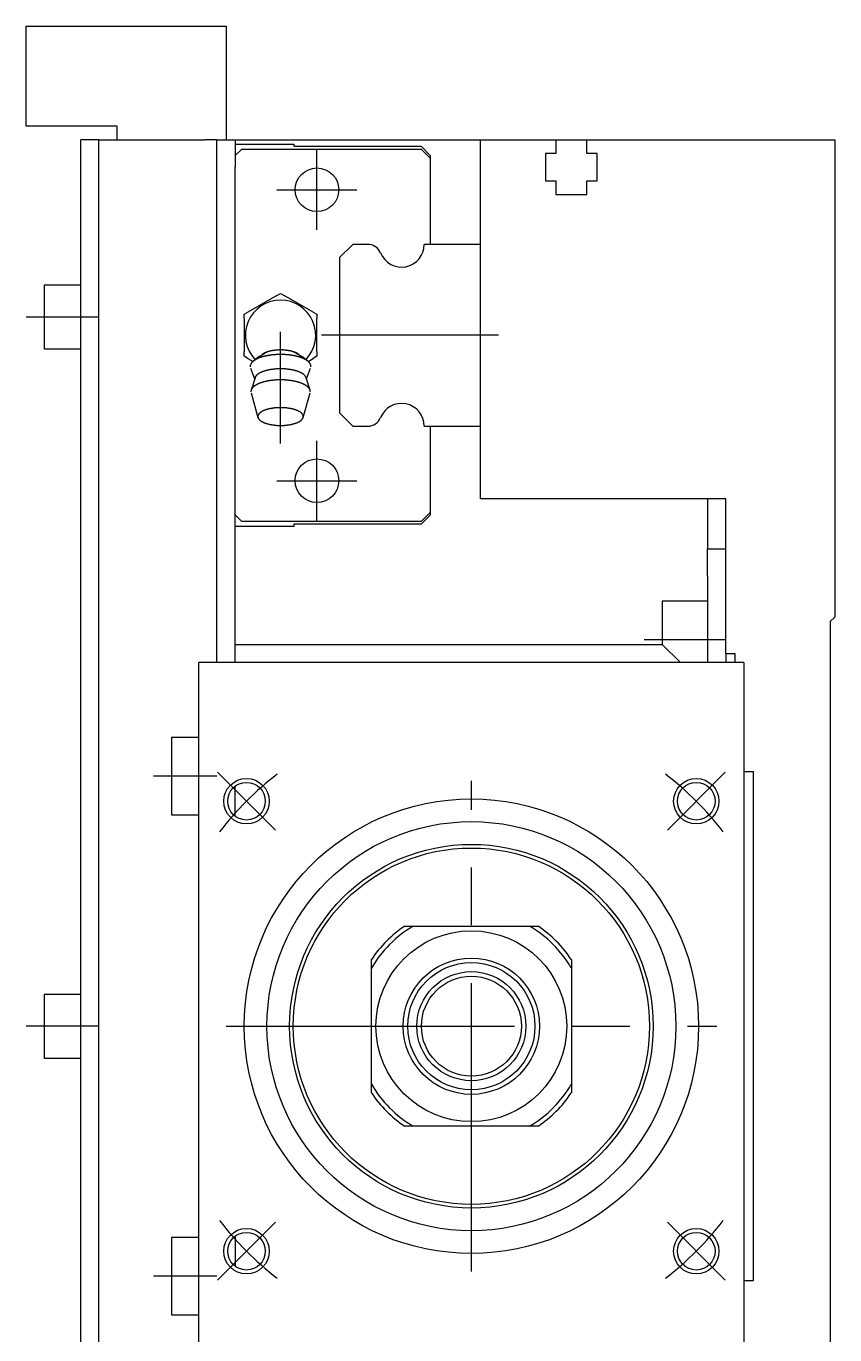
# Model space of a CAD drawing. Extents: x -94 to 687, y -24 to 362.
# Drawn here: x 597.7 to 686.7, y 215.9 to 359.9 of the extents above; entities that cross this region are included whole.
import ezdxf

# ---------------------------------------------------------------- set-up
doc = ezdxf.new("R2010")
doc.units = 0
doc.linetypes.add('CENTER', pattern=[50.8, 31.75, -6.35, 6.35, -6.35])
doc.layers.get('0').update_dxf_attribs({"linetype": 'CONTINUOUS'})
doc.layers.add('CENTER', color=1, linetype='CENTER')

msp = doc.modelspace()

# ---------------------------------------------------------------- linework, layer by layer
at = {"color": 7, "linetype": 'CONTINUOUS'}
for p, q in [((597.66, 348.9), (597.66, 359.9)), ((597.66, 359.9), (619.66, 359.9)), ((619.66, 359.9), (619.66, 347.4)), ((607.66, 348.9), (597.66, 348.9)), ((607.66, 347.4), (607.66, 348.9)), ((603.66, 344.4), (603.66, 347.4)), ((605.66, 347.4), (603.66, 347.4)), ((605.66, 347.4), (608.99, 347.4)), ((605.66, 344.4), (605.66, 347.4)), ((608.99, 347.4), (617.33, 347.4)), ((618.66, 347.4), (617.33, 347.4)), ((618.66, 344.4), (618.66, 347.4)), ((618.66, 347.4), (620.66, 347.4)), ((620.66, 347.4), (647.66, 347.4)), ((620.66, 347.4), (620.66, 344.4)), ((647.66, 335.9), (647.66, 347.4)), ((647.66, 347.4), (655.96, 347.4)), ((655.96, 347.4), (655.96, 345.9)), ((655.96, 347.4), (659.36, 347.4)), ((659.36, 347.4), (686.66, 347.4)), ((659.36, 345.9), (659.36, 347.4)), ((686.66, 347.4), (686.66, 294.9)), ((627.16, 346.9), (620.66, 346.9)), ((621.35, 346.35), (620.66, 345.66)), ((641.16, 346.35), (621.35, 346.35)), ((627.16, 346.65), (627.16, 346.9)), ((641.16, 346.65), (627.16, 346.65)), ((642.16, 345.65), (641.16, 346.65)), ((642.16, 345.35), (641.16, 346.35)), ((642.16, 345.35), (642.16, 345.65)), ((654.81, 345.9), (654.81, 342.9)), ((655.96, 345.9), (654.81, 345.9)), ((660.51, 345.9), (659.36, 345.9)), ((660.51, 342.9), (660.51, 345.9)), ((603.66, 155.4), (603.66, 344.4)), ((605.66, 155.4), (605.66, 344.4)), ((618.66, 289.9), (618.66, 344.4)), ((620.66, 289.9), (620.66, 344.4)), ((642.16, 335.9), (642.16, 345.35)), ((654.81, 342.9), (655.96, 342.9)), ((655.96, 342.9), (655.96, 341.4)), ((659.36, 342.9), (660.51, 342.9)), ((659.36, 341.4), (659.36, 342.9)), ((655.96, 341.4), (659.36, 341.4)), ((633.62, 335.9), (632.16, 334.44)), ((635.27, 335.9), (633.62, 335.9)), ((647.66, 335.9), (641.48, 335.9)), ((647.66, 315.9), (647.66, 335.9)), ((647.66, 315.9), (647.66, 335.9)), ((632.16, 334.44), (632.16, 317.36)), ((599.66, 331.4), (599.66, 327.9)), ((603.66, 331.4), (599.66, 331.4)), ((625.26, 330.28), (622.07, 328.44)), ((625.26, 330.28), (625.66, 330.51)), ((625.66, 330.51), (626.06, 330.28)), ((629.25, 328.44), (626.06, 330.28)), ((621.66, 328.21), (622.07, 328.44)), ((621.66, 327.74), (621.66, 328.21)), ((629.25, 328.44), (629.65, 328.21)), ((629.65, 328.21), (629.65, 327.74)), ((599.66, 327.9), (599.66, 324.4)), ((621.66, 327.74), (621.66, 324.06)), ((629.65, 324.06), (629.65, 327.74)), ((599.66, 324.4), (603.66, 324.4)), ((621.66, 323.59), (621.66, 324.06)), ((623.67, 323.78), (624.23, 324.08)), ((627.09, 324.08), (627.65, 323.78)), ((629.65, 324.06), (629.65, 323.59)), ((622.07, 323.36), (621.66, 323.59)), ((622.07, 323.36), (622.64, 323.03)), ((623.32, 323.55), (622.7, 323.08)), ((623.32, 323.55), (623.67, 323.78)), ((627.65, 323.78), (628, 323.55)), ((628.62, 323.08), (628, 323.55)), ((628.68, 323.03), (629.25, 323.36)), ((629.65, 323.59), (629.25, 323.36)), ((622.35, 322.29), (622.8, 321.09)), ((622.85, 321.23), (622.42, 319.87)), ((628.9, 319.87), (628.47, 321.23)), ((628.52, 321.09), (628.97, 322.29)), ((622.42, 319.58), (623.17, 316.85)), ((628.15, 316.85), (628.9, 319.58)), ((632.16, 317.36), (633.62, 315.9)), ((633.62, 315.9), (635.27, 315.9)), ((641.48, 315.9), (647.66, 315.9)), ((642.16, 306.45), (642.16, 315.9)), ((647.66, 307.9), (647.66, 315.9)), ((674.66, 307.9), (647.66, 307.9)), ((672.66, 307.9), (672.66, 302.4)), ((674.66, 290.9), (674.66, 307.9)), ((620.66, 306.14), (621.35, 305.45)), ((621.35, 305.45), (641.16, 305.45)), ((641.16, 305.45), (642.16, 306.45)), ((641.16, 305.15), (642.16, 306.15)), ((642.16, 306.15), (642.16, 306.45)), ((620.66, 304.9), (627.16, 304.9)), ((627.16, 305.15), (641.16, 305.15)), ((627.16, 304.9), (627.16, 305.15)), ((672.66, 299.4), (672.66, 302.4)), ((672.66, 302.4), (674.66, 302.4)), ((672.66, 299.4), (672.66, 289.9)), ((667.66, 296.65), (667.66, 292.4)), ((672.66, 296.65), (667.66, 296.65)), ((686.16, 294.4), (686.66, 294.9)), ((686.16, 294.4), (686.16, 205.4)), ((667.66, 292.4), (667.66, 291.9)), ((620.66, 291.9), (667.66, 291.9)), ((667.66, 291.9), (669.66, 289.9)), ((674.66, 290.9), (674.66, 289.9)), ((674.66, 290.9), (675.66, 290.9)), ((675.66, 290.9), (675.66, 289.9)), ((676.66, 289.9), (616.66, 289.9)), ((616.66, 209.9), (616.66, 289.9)), ((676.66, 289.9), (676.66, 209.9)), ((613.66, 281.65), (613.66, 277.4)), ((616.66, 281.65), (613.66, 281.65)), ((676.66, 277.9), (677.66, 277.9)), ((677.66, 277.9), (677.66, 221.9)), ((613.66, 277.4), (613.66, 273.15)), ((620.66, 273), (620.66, 276.29)), ((613.66, 273.15), (616.66, 273.15)), ((639.32, 260.9), (640.27, 260.9)), ((640.27, 260.9), (653.05, 260.9)), ((653.05, 260.9), (654, 260.9)), ((635.66, 256.29), (635.66, 257.24)), ((635.66, 243.51), (635.66, 256.29)), ((657.66, 257.24), (657.66, 256.29)), ((657.66, 256.29), (657.66, 243.51)), ((599.66, 253.4), (599.66, 249.9)), ((603.66, 253.4), (599.66, 253.4)), ((599.66, 249.9), (599.66, 246.4)), ((599.66, 246.4), (603.66, 246.4)), ((635.66, 242.56), (635.66, 243.51)), ((657.66, 243.51), (657.66, 242.56)), ((640.27, 238.9), (639.32, 238.9)), ((653.05, 238.9), (640.27, 238.9)), ((654, 238.9), (653.05, 238.9)), ((613.66, 226.65), (613.66, 222.4)), ((616.66, 226.65), (613.66, 226.65)), ((620.66, 226.8), (620.66, 223.51)), ((613.66, 222.4), (613.66, 218.15)), ((677.66, 221.9), (676.66, 221.9)), ((613.66, 218.15), (616.66, 218.15))]:
    msp.add_line(p, q, dxfattribs=at)
for points in [[(627.69, 323.78, 0), (627.67, 323.79, 0), (627.65, 323.81, 0), (627.64, 323.82, 0), (627.62, 323.83, 0), (627.6, 323.85, 0), (627.58, 323.86, 0), (627.56, 323.87, 0), (627.53, 323.89, 0), (627.51, 323.9, 0), (627.49, 323.91, 0), (627.47, 323.92, 0), (627.44, 323.94, 0), (627.42, 323.95, 0), (627.39, 323.96, 0), (627.37, 323.97, 0), (627.34, 323.98, 0), (627.32, 324, 0), (627.29, 324.01, 0), (627.26, 324.02, 0), (627.23, 324.03, 0), (627.2, 324.04, 0), (627.17, 324.05, 0), (627.14, 324.06, 0), (627.12, 324.07, 0), (627.09, 324.08, 0), (627.05, 324.09, 0), (627.02, 324.1, 0), (626.99, 324.11, 0), (626.96, 324.12, 0), (626.93, 324.13, 0), (626.89, 324.13, 0), (626.86, 324.14, 0), (626.83, 324.15, 0), (626.79, 324.16, 0), (626.76, 324.17, 0), (626.72, 324.18, 0), (626.69, 324.18, 0), (626.65, 324.19, 0), (626.62, 324.2, 0), (626.58, 324.2, 0), (626.54, 324.21, 0), (626.51, 324.21, 0), (626.47, 324.22, 0), (626.43, 324.23, 0), (626.4, 324.23, 0), (626.36, 324.24, 0), (626.32, 324.24, 0), (626.28, 324.25, 0), (626.25, 324.25, 0), (626.21, 324.25, 0), (626.17, 324.26, 0), (626.13, 324.26, 0), (626.09, 324.26, 0), (626.05, 324.27, 0), (626.01, 324.27, 0), (625.98, 324.27, 0), (625.94, 324.27, 0), (625.9, 324.27, 0), (625.86, 324.28, 0), (625.82, 324.28, 0), (625.78, 324.28, 0), (625.74, 324.28, 0), (625.7, 324.28, 0), (625.66, 324.28, 0), (625.62, 324.28, 0), (625.58, 324.28, 0), (625.54, 324.28, 0), (625.5, 324.28, 0), (625.46, 324.28, 0), (625.42, 324.27, 0), (625.38, 324.27, 0), (625.35, 324.27, 0), (625.3, 324.27, 0), (625.27, 324.27, 0), (625.23, 324.26, 0), (625.19, 324.26, 0), (625.15, 324.26, 0), (625.11, 324.25, 0), (625.07, 324.25, 0), (625.03, 324.25, 0), (625, 324.24, 0), (624.96, 324.24, 0), (624.92, 324.23, 0), (624.88, 324.23, 0), (624.85, 324.22, 0), (624.81, 324.21, 0), (624.77, 324.21, 0), (624.74, 324.2, 0), (624.7, 324.2, 0), (624.67, 324.19, 0), (624.63, 324.18, 0), (624.6, 324.18, 0), (624.56, 324.17, 0), (624.53, 324.16, 0), (624.49, 324.15, 0), (624.46, 324.14, 0), (624.43, 324.13, 0), (624.39, 324.13, 0), (624.36, 324.12, 0), (624.33, 324.11, 0), (624.3, 324.1, 0), (624.27, 324.09, 0), (624.23, 324.08, 0), (624.21, 324.07, 0), (624.17, 324.06, 0), (624.14, 324.05, 0), (624.12, 324.04, 0), (624.09, 324.03, 0), (624.06, 324.02, 0), (624.03, 324.01, 0), (624, 324, 0), (623.98, 323.98, 0), (623.95, 323.97, 0), (623.93, 323.96, 0), (623.9, 323.95, 0), (623.88, 323.94, 0), (623.85, 323.92, 0), (623.83, 323.91, 0), (623.81, 323.9, 0), (623.79, 323.89, 0), (623.76, 323.87, 0), (623.74, 323.86, 0), (623.72, 323.85, 0), (623.7, 323.83, 0), (623.68, 323.82, 0), (623.66, 323.81, 0), (623.65, 323.79, 0), (623.63, 323.78, 0)], [(622.39, 322.74, 0), (622.39, 322.74, 0), (622.38, 322.74, 0), (622.38, 322.73, 0), (622.38, 322.73, 0), (622.38, 322.73, 0), (622.38, 322.73, 0), (622.38, 322.72, 0), (622.38, 322.72, 0), (622.38, 322.72, 0), (622.37, 322.71, 0), (622.37, 322.71, 0), (622.37, 322.71, 0), (622.37, 322.71, 0), (622.37, 322.7, 0), (622.37, 322.7, 0), (622.37, 322.7, 0), (622.37, 322.7, 0), (622.37, 322.69, 0), (622.36, 322.69, 0), (622.36, 322.69, 0), (622.36, 322.69, 0), (622.36, 322.68, 0), (622.36, 322.68, 0), (622.36, 322.68, 0), (622.36, 322.68, 0), (622.36, 322.67, 0), (622.36, 322.67, 0), (622.36, 322.67, 0), (622.35, 322.67, 0), (622.35, 322.66, 0), (622.35, 322.66, 0), (622.35, 322.66, 0), (622.35, 322.65, 0), (622.35, 322.65, 0), (622.35, 322.65, 0), (622.35, 322.65, 0), (622.35, 322.64, 0), (622.35, 322.64, 0), (622.35, 322.64, 0), (622.34, 322.64, 0), (622.34, 322.63, 0), (622.34, 322.63, 0), (622.34, 322.63, 0), (622.34, 322.63, 0), (622.34, 322.62, 0), (622.34, 322.62, 0), (622.34, 322.62, 0), (622.34, 322.62, 0), (622.34, 322.61, 0), (622.34, 322.61, 0), (622.34, 322.61, 0), (622.34, 322.61, 0), (622.34, 322.6, 0), (622.33, 322.6, 0), (622.33, 322.6, 0), (622.33, 322.6, 0), (622.33, 322.59, 0), (622.33, 322.59, 0), (622.33, 322.59, 0), (622.33, 322.58, 0), (622.33, 322.58, 0), (622.33, 322.58, 0), (622.33, 322.58, 0), (622.33, 322.57, 0), (622.33, 322.57, 0), (622.33, 322.57, 0), (622.33, 322.57, 0), (622.33, 322.56, 0), (622.33, 322.56, 0), (622.33, 322.56, 0), (622.33, 322.56, 0), (622.33, 322.55, 0), (622.33, 322.55, 0), (622.33, 322.55, 0), (622.32, 322.55, 0), (622.32, 322.54, 0), (622.32, 322.54, 0), (622.32, 322.54, 0), (622.32, 322.54, 0), (622.32, 322.53, 0), (622.32, 322.53, 0), (622.32, 322.53, 0), (622.32, 322.52, 0), (622.32, 322.52, 0), (622.32, 322.52, 0), (622.32, 322.52, 0), (622.32, 322.51, 0), (622.32, 322.51, 0), (622.32, 322.51, 0), (622.32, 322.51, 0), (622.32, 322.5, 0), (622.32, 322.5, 0), (622.32, 322.5, 0), (622.32, 322.5, 0), (622.32, 322.49, 0), (622.32, 322.49, 0), (622.32, 322.49, 0), (622.32, 322.49, 0), (622.32, 322.48, 0), (622.32, 322.48, 0), (622.32, 322.48, 0), (622.32, 322.47, 0), (622.32, 322.47, 0), (622.32, 322.47, 0), (622.32, 322.47, 0), (622.32, 322.46, 0), (622.32, 322.46, 0), (622.32, 322.46, 0), (622.32, 322.46, 0), (622.32, 322.45, 0), (622.32, 322.45, 0), (622.32, 322.45, 0), (622.32, 322.44, 0), (622.32, 322.44, 0), (622.32, 322.44, 0), (622.32, 322.44, 0), (622.32, 322.44, 0), (622.32, 322.43, 0), (622.32, 322.43, 0), (622.32, 322.43, 0), (622.32, 322.42, 0), (622.32, 322.42, 0), (622.32, 322.42, 0), (622.32, 322.42, 0), (622.32, 322.41, 0), (622.33, 322.41, 0), (622.33, 322.41, 0), (622.33, 322.41, 0)], [(625.66, 323.79, 0), (625.62, 323.78, 0), (625.59, 323.78, 0), (625.55, 323.78, 0), (625.52, 323.78, 0), (625.48, 323.78, 0), (625.45, 323.78, 0), (625.41, 323.78, 0), (625.37, 323.78, 0), (625.34, 323.78, 0), (625.3, 323.78, 0), (625.27, 323.78, 0), (625.23, 323.77, 0), (625.2, 323.77, 0), (625.16, 323.77, 0), (625.13, 323.77, 0), (625.09, 323.76, 0), (625.06, 323.76, 0), (625.02, 323.76, 0), (624.99, 323.76, 0), (624.95, 323.75, 0), (624.92, 323.75, 0), (624.88, 323.75, 0), (624.85, 323.75, 0), (624.81, 323.74, 0), (624.78, 323.74, 0), (624.74, 323.73, 0), (624.71, 323.73, 0), (624.67, 323.73, 0), (624.64, 323.72, 0), (624.61, 323.72, 0), (624.57, 323.71, 0), (624.54, 323.71, 0), (624.5, 323.7, 0), (624.47, 323.7, 0), (624.44, 323.69, 0), (624.4, 323.69, 0), (624.37, 323.68, 0), (624.34, 323.68, 0), (624.31, 323.67, 0), (624.27, 323.67, 0), (624.24, 323.66, 0), (624.21, 323.65, 0), (624.18, 323.65, 0), (624.14, 323.64, 0), (624.11, 323.64, 0), (624.08, 323.63, 0), (624.05, 323.62, 0), (624.02, 323.62, 0), (623.99, 323.61, 0), (623.96, 323.6, 0), (623.93, 323.6, 0), (623.9, 323.59, 0), (623.87, 323.58, 0), (623.84, 323.57, 0), (623.81, 323.56, 0), (623.78, 323.56, 0), (623.75, 323.55, 0), (623.72, 323.54, 0), (623.69, 323.53, 0), (623.66, 323.52, 0), (623.63, 323.52, 0), (623.6, 323.51, 0), (623.58, 323.5, 0), (623.55, 323.49, 0), (623.52, 323.48, 0), (623.49, 323.47, 0), (623.47, 323.46, 0), (623.44, 323.45, 0), (623.41, 323.44, 0), (623.39, 323.44, 0), (623.36, 323.43, 0), (623.33, 323.42, 0), (623.31, 323.41, 0), (623.28, 323.4, 0), (623.26, 323.39, 0), (623.23, 323.38, 0), (623.21, 323.37, 0), (623.18, 323.36, 0), (623.16, 323.35, 0), (623.14, 323.33, 0), (623.11, 323.32, 0), (623.09, 323.31, 0), (623.07, 323.3, 0), (623.05, 323.29, 0), (623.02, 323.28, 0), (623, 323.27, 0), (622.98, 323.26, 0), (622.96, 323.25, 0), (622.94, 323.24, 0), (622.92, 323.23, 0), (622.9, 323.21, 0), (622.88, 323.2, 0), (622.86, 323.19, 0), (622.84, 323.18, 0), (622.82, 323.17, 0), (622.8, 323.15, 0), (622.78, 323.14, 0), (622.76, 323.13, 0), (622.75, 323.12, 0), (622.73, 323.11, 0), (622.71, 323.09, 0), (622.7, 323.08, 0), (622.68, 323.07, 0), (622.66, 323.06, 0), (622.65, 323.04, 0), (622.63, 323.03, 0), (622.62, 323.02, 0), (622.6, 323.01, 0), (622.59, 322.99, 0), (622.58, 322.98, 0), (622.56, 322.97, 0), (622.55, 322.95, 0), (622.54, 322.94, 0), (622.52, 322.93, 0), (622.51, 322.92, 0), (622.5, 322.9, 0), (622.49, 322.89, 0), (622.48, 322.88, 0), (622.47, 322.86, 0), (622.46, 322.85, 0), (622.45, 322.83, 0), (622.44, 322.82, 0), (622.43, 322.81, 0), (622.42, 322.8, 0), (622.41, 322.78, 0), (622.4, 322.77, 0), (622.39, 322.75, 0), (622.39, 322.74, 0)], [(628.93, 322.74, 0), (628.92, 322.75, 0), (628.92, 322.77, 0), (628.91, 322.78, 0), (628.9, 322.8, 0), (628.89, 322.81, 0), (628.88, 322.82, 0), (628.87, 322.83, 0), (628.86, 322.85, 0), (628.85, 322.86, 0), (628.84, 322.88, 0), (628.83, 322.89, 0), (628.82, 322.9, 0), (628.81, 322.92, 0), (628.8, 322.93, 0), (628.78, 322.94, 0), (628.77, 322.95, 0), (628.76, 322.97, 0), (628.74, 322.98, 0), (628.73, 322.99, 0), (628.72, 323.01, 0), (628.7, 323.02, 0), (628.69, 323.03, 0), (628.67, 323.04, 0), (628.66, 323.06, 0), (628.64, 323.07, 0), (628.62, 323.08, 0), (628.61, 323.09, 0), (628.59, 323.11, 0), (628.57, 323.12, 0), (628.55, 323.13, 0), (628.54, 323.14, 0), (628.52, 323.15, 0), (628.5, 323.17, 0), (628.48, 323.18, 0), (628.46, 323.19, 0), (628.44, 323.2, 0), (628.42, 323.21, 0), (628.4, 323.23, 0), (628.38, 323.24, 0), (628.36, 323.25, 0), (628.34, 323.26, 0), (628.32, 323.27, 0), (628.3, 323.28, 0), (628.27, 323.29, 0), (628.25, 323.3, 0), (628.23, 323.31, 0), (628.21, 323.32, 0), (628.18, 323.33, 0), (628.16, 323.35, 0), (628.13, 323.36, 0), (628.11, 323.37, 0), (628.09, 323.38, 0), (628.06, 323.39, 0), (628.04, 323.4, 0), (628.01, 323.41, 0), (627.99, 323.42, 0), (627.96, 323.43, 0), (627.93, 323.44, 0), (627.91, 323.44, 0), (627.88, 323.45, 0), (627.86, 323.46, 0), (627.83, 323.47, 0), (627.8, 323.48, 0), (627.77, 323.49, 0), (627.74, 323.5, 0), (627.72, 323.51, 0), (627.69, 323.52, 0), (627.66, 323.52, 0), (627.63, 323.53, 0), (627.6, 323.54, 0), (627.57, 323.55, 0), (627.54, 323.56, 0), (627.51, 323.56, 0), (627.48, 323.57, 0), (627.45, 323.58, 0), (627.42, 323.59, 0), (627.39, 323.6, 0), (627.36, 323.6, 0), (627.33, 323.61, 0), (627.3, 323.62, 0), (627.27, 323.62, 0), (627.24, 323.63, 0), (627.21, 323.64, 0), (627.17, 323.64, 0), (627.14, 323.65, 0), (627.11, 323.65, 0), (627.08, 323.66, 0), (627.05, 323.67, 0), (627.01, 323.67, 0), (626.98, 323.68, 0), (626.95, 323.68, 0), (626.91, 323.69, 0), (626.88, 323.69, 0), (626.85, 323.7, 0), (626.82, 323.7, 0), (626.78, 323.71, 0), (626.75, 323.71, 0), (626.71, 323.72, 0), (626.68, 323.72, 0), (626.65, 323.73, 0), (626.61, 323.73, 0), (626.58, 323.73, 0), (626.54, 323.74, 0), (626.51, 323.74, 0), (626.47, 323.75, 0), (626.44, 323.75, 0), (626.4, 323.75, 0), (626.37, 323.75, 0), (626.33, 323.76, 0), (626.3, 323.76, 0), (626.26, 323.76, 0), (626.23, 323.76, 0), (626.19, 323.77, 0), (626.16, 323.77, 0), (626.12, 323.77, 0), (626.09, 323.77, 0), (626.05, 323.78, 0), (626.02, 323.78, 0), (625.98, 323.78, 0), (625.95, 323.78, 0), (625.91, 323.78, 0), (625.87, 323.78, 0), (625.84, 323.78, 0), (625.8, 323.78, 0), (625.77, 323.78, 0), (625.73, 323.78, 0), (625.7, 323.78, 0), (625.66, 323.79, 0)], [(629, 322.41, 0), (629, 322.41, 0), (629, 322.41, 0), (629, 322.41, 0), (629, 322.42, 0), (629, 322.42, 0), (629, 322.42, 0), (629, 322.42, 0), (629, 322.43, 0), (629, 322.43, 0), (629, 322.43, 0), (629, 322.44, 0), (629, 322.44, 0), (629, 322.44, 0), (629, 322.44, 0), (629, 322.44, 0), (629, 322.45, 0), (629, 322.45, 0), (629, 322.45, 0), (629, 322.46, 0), (629, 322.46, 0), (629, 322.46, 0), (629, 322.46, 0), (629, 322.47, 0), (629, 322.47, 0), (629, 322.47, 0), (629, 322.47, 0), (629, 322.48, 0), (629, 322.48, 0), (629, 322.48, 0), (629, 322.49, 0), (629, 322.49, 0), (629, 322.49, 0), (629, 322.49, 0), (629, 322.5, 0), (629, 322.5, 0), (629, 322.5, 0), (629, 322.5, 0), (629, 322.51, 0), (629, 322.51, 0), (629, 322.51, 0), (629, 322.51, 0), (629, 322.52, 0), (629, 322.52, 0), (629, 322.52, 0), (629, 322.52, 0), (629, 322.53, 0), (629, 322.53, 0), (629, 322.53, 0), (629, 322.54, 0), (629, 322.54, 0), (629, 322.54, 0), (629, 322.54, 0), (629, 322.55, 0), (629, 322.55, 0), (629, 322.55, 0), (629, 322.55, 0), (628.99, 322.56, 0), (628.99, 322.56, 0), (628.99, 322.56, 0), (628.99, 322.56, 0), (628.99, 322.57, 0), (628.99, 322.57, 0), (628.99, 322.57, 0), (628.99, 322.57, 0), (628.99, 322.58, 0), (628.99, 322.58, 0), (628.99, 322.58, 0), (628.99, 322.58, 0), (628.99, 322.59, 0), (628.99, 322.59, 0), (628.99, 322.59, 0), (628.99, 322.6, 0), (628.99, 322.6, 0), (628.99, 322.6, 0), (628.99, 322.6, 0), (628.98, 322.61, 0), (628.98, 322.61, 0), (628.98, 322.61, 0), (628.98, 322.61, 0), (628.98, 322.62, 0), (628.98, 322.62, 0), (628.98, 322.62, 0), (628.98, 322.62, 0), (628.98, 322.63, 0), (628.98, 322.63, 0), (628.98, 322.63, 0), (628.98, 322.63, 0), (628.98, 322.64, 0), (628.98, 322.64, 0), (628.97, 322.64, 0), (628.97, 322.64, 0), (628.97, 322.65, 0), (628.97, 322.65, 0), (628.97, 322.65, 0), (628.97, 322.65, 0), (628.97, 322.66, 0), (628.97, 322.66, 0), (628.97, 322.66, 0), (628.97, 322.67, 0), (628.97, 322.67, 0), (628.96, 322.67, 0), (628.96, 322.67, 0), (628.96, 322.68, 0), (628.96, 322.68, 0), (628.96, 322.68, 0), (628.96, 322.68, 0), (628.96, 322.69, 0), (628.96, 322.69, 0), (628.96, 322.69, 0), (628.96, 322.69, 0), (628.95, 322.7, 0), (628.95, 322.7, 0), (628.95, 322.7, 0), (628.95, 322.7, 0), (628.95, 322.71, 0), (628.95, 322.71, 0), (628.95, 322.71, 0), (628.95, 322.71, 0), (628.94, 322.72, 0), (628.94, 322.72, 0), (628.94, 322.72, 0), (628.94, 322.73, 0), (628.94, 322.73, 0), (628.94, 322.73, 0), (628.94, 322.73, 0), (628.93, 322.74, 0), (628.93, 322.74, 0), (628.93, 322.74, 0)], [(625.66, 322.21, 0), (625.63, 322.21, 0), (625.59, 322.21, 0), (625.56, 322.21, 0), (625.52, 322.2, 0), (625.49, 322.2, 0), (625.46, 322.2, 0), (625.42, 322.2, 0), (625.39, 322.2, 0), (625.36, 322.2, 0), (625.32, 322.2, 0), (625.29, 322.2, 0), (625.26, 322.19, 0), (625.22, 322.19, 0), (625.19, 322.19, 0), (625.16, 322.19, 0), (625.12, 322.19, 0), (625.09, 322.18, 0), (625.06, 322.18, 0), (625.02, 322.18, 0), (624.99, 322.18, 0), (624.96, 322.17, 0), (624.93, 322.17, 0), (624.89, 322.17, 0), (624.86, 322.16, 0), (624.83, 322.16, 0), (624.8, 322.15, 0), (624.76, 322.15, 0), (624.73, 322.15, 0), (624.7, 322.14, 0), (624.67, 322.14, 0), (624.64, 322.13, 0), (624.61, 322.13, 0), (624.58, 322.12, 0), (624.54, 322.12, 0), (624.51, 322.11, 0), (624.48, 322.11, 0), (624.45, 322.1, 0), (624.42, 322.1, 0), (624.39, 322.09, 0), (624.36, 322.08, 0), (624.33, 322.08, 0), (624.3, 322.07, 0), (624.27, 322.06, 0), (624.24, 322.06, 0), (624.21, 322.05, 0), (624.18, 322.05, 0), (624.16, 322.04, 0), (624.13, 322.03, 0), (624.1, 322.02, 0), (624.07, 322.02, 0), (624.04, 322.01, 0), (624.01, 322, 0), (623.99, 321.99, 0), (623.96, 321.99, 0), (623.93, 321.98, 0), (623.91, 321.97, 0), (623.88, 321.96, 0), (623.86, 321.95, 0), (623.83, 321.94, 0), (623.8, 321.94, 0), (623.78, 321.93, 0), (623.75, 321.92, 0), (623.73, 321.91, 0), (623.7, 321.9, 0), (623.68, 321.89, 0), (623.65, 321.88, 0), (623.63, 321.87, 0), (623.61, 321.86, 0), (623.59, 321.85, 0), (623.56, 321.84, 0), (623.54, 321.83, 0), (623.52, 321.82, 0), (623.5, 321.81, 0), (623.47, 321.8, 0), (623.45, 321.79, 0), (623.43, 321.78, 0), (623.41, 321.77, 0), (623.39, 321.76, 0), (623.37, 321.75, 0), (623.35, 321.74, 0), (623.33, 321.73, 0), (623.31, 321.72, 0), (623.29, 321.71, 0), (623.27, 321.7, 0), (623.26, 321.69, 0), (623.24, 321.68, 0), (623.22, 321.66, 0), (623.21, 321.65, 0), (623.19, 321.64, 0), (623.17, 321.63, 0), (623.16, 321.62, 0), (623.14, 321.61, 0), (623.12, 321.59, 0), (623.11, 321.58, 0), (623.09, 321.57, 0), (623.08, 321.56, 0), (623.07, 321.55, 0), (623.05, 321.54, 0), (623.04, 321.52, 0), (623.03, 321.51, 0), (623.01, 321.5, 0), (623, 321.49, 0), (622.99, 321.47, 0), (622.98, 321.46, 0), (622.97, 321.45, 0), (622.96, 321.44, 0), (622.95, 321.42, 0), (622.94, 321.41, 0), (622.93, 321.4, 0), (622.92, 321.38, 0), (622.91, 321.37, 0), (622.9, 321.36, 0), (622.9, 321.35, 0), (622.89, 321.33, 0), (622.88, 321.32, 0), (622.88, 321.31, 0), (622.87, 321.3, 0), (622.86, 321.28, 0), (622.86, 321.27, 0), (622.85, 321.26, 0), (622.85, 321.24, 0), (622.85, 321.23, 0), (622.84, 321.22, 0), (622.84, 321.2, 0), (622.84, 321.19, 0), (622.83, 321.18, 0), (622.83, 321.16, 0), (622.83, 321.15, 0)], [(628.49, 321.15, 0), (628.49, 321.16, 0), (628.49, 321.18, 0), (628.49, 321.19, 0), (628.48, 321.2, 0), (628.48, 321.22, 0), (628.48, 321.23, 0), (628.47, 321.24, 0), (628.47, 321.26, 0), (628.46, 321.27, 0), (628.46, 321.28, 0), (628.45, 321.3, 0), (628.44, 321.31, 0), (628.44, 321.32, 0), (628.43, 321.33, 0), (628.42, 321.35, 0), (628.41, 321.36, 0), (628.41, 321.37, 0), (628.4, 321.38, 0), (628.39, 321.4, 0), (628.38, 321.41, 0), (628.37, 321.42, 0), (628.36, 321.44, 0), (628.35, 321.45, 0), (628.34, 321.46, 0), (628.33, 321.47, 0), (628.32, 321.49, 0), (628.3, 321.5, 0), (628.29, 321.51, 0), (628.28, 321.52, 0), (628.27, 321.54, 0), (628.25, 321.55, 0), (628.24, 321.56, 0), (628.23, 321.57, 0), (628.21, 321.58, 0), (628.2, 321.59, 0), (628.18, 321.61, 0), (628.16, 321.62, 0), (628.15, 321.63, 0), (628.13, 321.64, 0), (628.12, 321.65, 0), (628.1, 321.66, 0), (628.08, 321.68, 0), (628.06, 321.69, 0), (628.04, 321.7, 0), (628.03, 321.71, 0), (628.01, 321.72, 0), (627.99, 321.73, 0), (627.97, 321.74, 0), (627.95, 321.75, 0), (627.93, 321.76, 0), (627.91, 321.77, 0), (627.89, 321.78, 0), (627.87, 321.79, 0), (627.85, 321.8, 0), (627.83, 321.81, 0), (627.8, 321.82, 0), (627.78, 321.83, 0), (627.76, 321.84, 0), (627.74, 321.85, 0), (627.71, 321.86, 0), (627.69, 321.87, 0), (627.66, 321.88, 0), (627.64, 321.89, 0), (627.62, 321.9, 0), (627.59, 321.91, 0), (627.57, 321.92, 0), (627.54, 321.93, 0), (627.52, 321.94, 0), (627.49, 321.94, 0), (627.47, 321.95, 0), (627.44, 321.96, 0), (627.41, 321.97, 0), (627.39, 321.98, 0), (627.36, 321.99, 0), (627.33, 321.99, 0), (627.3, 322, 0), (627.28, 322.01, 0), (627.25, 322.02, 0), (627.22, 322.02, 0), (627.19, 322.03, 0), (627.16, 322.04, 0), (627.14, 322.05, 0), (627.11, 322.05, 0), (627.08, 322.06, 0), (627.05, 322.06, 0), (627.02, 322.07, 0), (626.99, 322.08, 0), (626.96, 322.08, 0), (626.93, 322.09, 0), (626.9, 322.1, 0), (626.87, 322.1, 0), (626.84, 322.11, 0), (626.81, 322.11, 0), (626.78, 322.12, 0), (626.75, 322.12, 0), (626.71, 322.13, 0), (626.68, 322.13, 0), (626.65, 322.14, 0), (626.62, 322.14, 0), (626.59, 322.15, 0), (626.55, 322.15, 0), (626.52, 322.15, 0), (626.49, 322.16, 0), (626.46, 322.16, 0), (626.43, 322.17, 0), (626.39, 322.17, 0), (626.36, 322.17, 0), (626.33, 322.18, 0), (626.3, 322.18, 0), (626.26, 322.18, 0), (626.23, 322.18, 0), (626.2, 322.19, 0), (626.16, 322.19, 0), (626.13, 322.19, 0), (626.1, 322.19, 0), (626.06, 322.19, 0), (626.03, 322.2, 0), (626, 322.2, 0), (625.96, 322.2, 0), (625.93, 322.2, 0), (625.9, 322.2, 0), (625.86, 322.2, 0), (625.83, 322.2, 0), (625.79, 322.2, 0), (625.76, 322.21, 0), (625.73, 322.21, 0), (625.69, 322.21, 0), (625.66, 322.21, 0)], [(625.66, 320.99, 0), (625.62, 320.99, 0), (625.58, 320.99, 0), (625.54, 320.99, 0), (625.5, 320.99, 0), (625.47, 320.99, 0), (625.43, 320.99, 0), (625.39, 320.99, 0), (625.35, 320.99, 0), (625.31, 320.98, 0), (625.27, 320.98, 0), (625.23, 320.98, 0), (625.2, 320.98, 0), (625.16, 320.98, 0), (625.12, 320.97, 0), (625.08, 320.97, 0), (625.04, 320.97, 0), (625, 320.97, 0), (624.97, 320.96, 0), (624.93, 320.96, 0), (624.89, 320.96, 0), (624.85, 320.95, 0), (624.82, 320.95, 0), (624.78, 320.94, 0), (624.74, 320.94, 0), (624.7, 320.94, 0), (624.67, 320.93, 0), (624.63, 320.93, 0), (624.59, 320.92, 0), (624.56, 320.92, 0), (624.52, 320.91, 0), (624.48, 320.91, 0), (624.45, 320.9, 0), (624.41, 320.89, 0), (624.38, 320.89, 0), (624.34, 320.88, 0), (624.3, 320.88, 0), (624.27, 320.87, 0), (624.23, 320.86, 0), (624.2, 320.86, 0), (624.17, 320.85, 0), (624.13, 320.84, 0), (624.1, 320.84, 0), (624.06, 320.83, 0), (624.03, 320.82, 0), (624, 320.81, 0), (623.96, 320.81, 0), (623.93, 320.8, 0), (623.9, 320.79, 0), (623.86, 320.78, 0), (623.83, 320.77, 0), (623.8, 320.76, 0), (623.77, 320.75, 0), (623.74, 320.75, 0), (623.71, 320.74, 0), (623.67, 320.73, 0), (623.64, 320.72, 0), (623.61, 320.71, 0), (623.58, 320.7, 0), (623.55, 320.69, 0), (623.52, 320.68, 0), (623.5, 320.67, 0), (623.47, 320.66, 0), (623.44, 320.65, 0), (623.41, 320.64, 0), (623.38, 320.63, 0), (623.35, 320.62, 0), (623.33, 320.61, 0), (623.3, 320.6, 0), (623.27, 320.59, 0), (623.25, 320.57, 0), (623.22, 320.56, 0), (623.2, 320.55, 0), (623.17, 320.54, 0), (623.15, 320.53, 0), (623.12, 320.52, 0), (623.1, 320.5, 0), (623.07, 320.49, 0), (623.05, 320.48, 0), (623.03, 320.47, 0), (623, 320.46, 0), (622.98, 320.44, 0), (622.96, 320.43, 0), (622.94, 320.42, 0), (622.92, 320.41, 0), (622.9, 320.39, 0), (622.88, 320.38, 0), (622.86, 320.37, 0), (622.84, 320.36, 0), (622.82, 320.34, 0), (622.8, 320.33, 0), (622.78, 320.31, 0), (622.76, 320.3, 0), (622.75, 320.29, 0), (622.73, 320.27, 0), (622.71, 320.26, 0), (622.69, 320.25, 0), (622.68, 320.23, 0), (622.66, 320.22, 0), (622.65, 320.2, 0), (622.63, 320.19, 0), (622.62, 320.18, 0), (622.61, 320.16, 0), (622.59, 320.15, 0), (622.58, 320.13, 0), (622.57, 320.12, 0), (622.55, 320.11, 0), (622.54, 320.09, 0), (622.53, 320.08, 0), (622.52, 320.06, 0), (622.51, 320.05, 0), (622.5, 320.03, 0), (622.49, 320.02, 0), (622.48, 320, 0), (622.47, 319.99, 0), (622.47, 319.97, 0), (622.46, 319.96, 0), (622.45, 319.94, 0), (622.45, 319.93, 0), (622.44, 319.91, 0), (622.43, 319.9, 0), (622.43, 319.88, 0), (622.42, 319.87, 0), (622.42, 319.85, 0), (622.41, 319.84, 0), (622.41, 319.82, 0), (622.41, 319.81, 0), (622.41, 319.79, 0), (622.4, 319.78, 0)], [(622.4, 319.78, 0), (622.4, 319.78, 0), (622.4, 319.78, 0), (622.4, 319.78, 0), (622.4, 319.77, 0), (622.4, 319.77, 0), (622.4, 319.77, 0), (622.4, 319.77, 0), (622.4, 319.77, 0), (622.4, 319.77, 0), (622.4, 319.77, 0), (622.4, 319.77, 0), (622.4, 319.77, 0), (622.4, 319.77, 0), (622.4, 319.77, 0), (622.4, 319.76, 0), (622.4, 319.76, 0), (622.4, 319.76, 0), (622.4, 319.76, 0), (622.4, 319.76, 0), (622.4, 319.76, 0), (622.4, 319.76, 0), (622.4, 319.76, 0), (622.4, 319.76, 0), (622.4, 319.76, 0), (622.4, 319.76, 0), (622.4, 319.75, 0), (622.4, 319.75, 0), (622.4, 319.75, 0), (622.4, 319.75, 0), (622.4, 319.75, 0), (622.4, 319.75, 0), (622.4, 319.75, 0), (622.4, 319.75, 0), (622.4, 319.75, 0), (622.4, 319.75, 0), (622.4, 319.75, 0), (622.4, 319.75, 0), (622.4, 319.74, 0), (622.4, 319.74, 0), (622.4, 319.74, 0), (622.4, 319.74, 0), (622.4, 319.74, 0), (622.4, 319.74, 0), (622.4, 319.74, 0), (622.4, 319.74, 0), (622.4, 319.74, 0), (622.4, 319.74, 0), (622.4, 319.74, 0), (622.4, 319.74, 0), (622.4, 319.73, 0), (622.4, 319.73, 0), (622.4, 319.73, 0), (622.4, 319.73, 0), (622.4, 319.73, 0), (622.4, 319.73, 0), (622.4, 319.73, 0), (622.4, 319.73, 0), (622.4, 319.73, 0), (622.4, 319.73, 0), (622.4, 319.73, 0), (622.4, 319.72, 0), (622.4, 319.72, 0), (622.4, 319.72, 0), (622.4, 319.72, 0), (622.4, 319.72, 0), (622.4, 319.72, 0), (622.4, 319.72, 0), (622.4, 319.72, 0), (622.4, 319.72, 0), (622.4, 319.72, 0), (622.4, 319.71, 0), (622.4, 319.71, 0), (622.4, 319.71, 0), (622.4, 319.71, 0), (622.4, 319.71, 0), (622.4, 319.71, 0), (622.4, 319.71, 0), (622.4, 319.71, 0), (622.4, 319.71, 0), (622.4, 319.71, 0), (622.4, 319.71, 0), (622.4, 319.7, 0), (622.4, 319.7, 0), (622.4, 319.7, 0), (622.4, 319.7, 0), (622.4, 319.7, 0), (622.4, 319.7, 0), (622.4, 319.7, 0), (622.4, 319.7, 0), (622.4, 319.7, 0), (622.4, 319.7, 0), (622.4, 319.7, 0), (622.4, 319.69, 0), (622.4, 319.69, 0), (622.4, 319.69, 0), (622.4, 319.69, 0), (622.4, 319.69, 0), (622.4, 319.69, 0), (622.4, 319.69, 0), (622.4, 319.69, 0), (622.4, 319.69, 0), (622.4, 319.69, 0), (622.4, 319.69, 0), (622.4, 319.69, 0), (622.4, 319.69, 0), (622.4, 319.68, 0), (622.4, 319.68, 0), (622.4, 319.68, 0), (622.4, 319.68, 0), (622.4, 319.68, 0), (622.4, 319.68, 0), (622.4, 319.68, 0), (622.4, 319.68, 0), (622.4, 319.68, 0), (622.4, 319.68, 0), (622.4, 319.68, 0), (622.4, 319.67, 0), (622.4, 319.67, 0), (622.4, 319.67, 0), (622.4, 319.67, 0), (622.4, 319.67, 0), (622.4, 319.67, 0), (622.4, 319.67, 0), (622.4, 319.67, 0), (622.4, 319.67, 0), (622.4, 319.67, 0), (622.4, 319.67, 0), (622.4, 319.66, 0)], [(628.92, 319.78, 0), (628.91, 319.79, 0), (628.91, 319.81, 0), (628.91, 319.82, 0), (628.9, 319.84, 0), (628.9, 319.85, 0), (628.9, 319.87, 0), (628.89, 319.88, 0), (628.89, 319.9, 0), (628.88, 319.91, 0), (628.88, 319.93, 0), (628.87, 319.94, 0), (628.86, 319.96, 0), (628.85, 319.97, 0), (628.85, 319.99, 0), (628.84, 320, 0), (628.83, 320.02, 0), (628.82, 320.03, 0), (628.81, 320.05, 0), (628.8, 320.06, 0), (628.79, 320.08, 0), (628.78, 320.09, 0), (628.76, 320.11, 0), (628.75, 320.12, 0), (628.74, 320.13, 0), (628.73, 320.15, 0), (628.72, 320.16, 0), (628.7, 320.18, 0), (628.69, 320.19, 0), (628.67, 320.2, 0), (628.66, 320.22, 0), (628.64, 320.23, 0), (628.63, 320.25, 0), (628.61, 320.26, 0), (628.59, 320.27, 0), (628.58, 320.29, 0), (628.56, 320.3, 0), (628.54, 320.31, 0), (628.52, 320.33, 0), (628.5, 320.34, 0), (628.48, 320.36, 0), (628.46, 320.37, 0), (628.44, 320.38, 0), (628.42, 320.39, 0), (628.4, 320.41, 0), (628.38, 320.42, 0), (628.36, 320.43, 0), (628.34, 320.44, 0), (628.32, 320.46, 0), (628.29, 320.47, 0), (628.27, 320.48, 0), (628.25, 320.49, 0), (628.22, 320.5, 0), (628.2, 320.52, 0), (628.17, 320.53, 0), (628.15, 320.54, 0), (628.12, 320.55, 0), (628.1, 320.56, 0), (628.07, 320.57, 0), (628.05, 320.59, 0), (628.02, 320.6, 0), (627.99, 320.61, 0), (627.97, 320.62, 0), (627.94, 320.63, 0), (627.91, 320.64, 0), (627.88, 320.65, 0), (627.85, 320.66, 0), (627.82, 320.67, 0), (627.79, 320.68, 0), (627.77, 320.69, 0), (627.74, 320.7, 0), (627.71, 320.71, 0), (627.68, 320.72, 0), (627.64, 320.73, 0), (627.61, 320.74, 0), (627.58, 320.75, 0), (627.55, 320.75, 0), (627.52, 320.76, 0), (627.49, 320.77, 0), (627.46, 320.78, 0), (627.42, 320.79, 0), (627.39, 320.8, 0), (627.36, 320.81, 0), (627.32, 320.81, 0), (627.29, 320.82, 0), (627.26, 320.83, 0), (627.22, 320.84, 0), (627.19, 320.84, 0), (627.15, 320.85, 0), (627.12, 320.86, 0), (627.09, 320.86, 0), (627.05, 320.87, 0), (627.01, 320.88, 0), (626.98, 320.88, 0), (626.94, 320.89, 0), (626.91, 320.89, 0), (626.87, 320.9, 0), (626.84, 320.91, 0), (626.8, 320.91, 0), (626.76, 320.92, 0), (626.73, 320.92, 0), (626.69, 320.93, 0), (626.65, 320.93, 0), (626.62, 320.94, 0), (626.58, 320.94, 0), (626.54, 320.94, 0), (626.5, 320.95, 0), (626.47, 320.95, 0), (626.43, 320.96, 0), (626.39, 320.96, 0), (626.35, 320.96, 0), (626.32, 320.97, 0), (626.28, 320.97, 0), (626.24, 320.97, 0), (626.2, 320.97, 0), (626.16, 320.98, 0), (626.12, 320.98, 0), (626.09, 320.98, 0), (626.05, 320.98, 0), (626.01, 320.98, 0), (625.97, 320.99, 0), (625.93, 320.99, 0), (625.89, 320.99, 0), (625.85, 320.99, 0), (625.82, 320.99, 0), (625.78, 320.99, 0), (625.74, 320.99, 0), (625.7, 320.99, 0), (625.66, 320.99, 0)], [(628.92, 319.66, 0), (628.92, 319.67, 0), (628.92, 319.67, 0), (628.92, 319.67, 0), (628.92, 319.67, 0), (628.92, 319.67, 0), (628.92, 319.67, 0), (628.92, 319.67, 0), (628.92, 319.67, 0), (628.92, 319.67, 0), (628.92, 319.67, 0), (628.92, 319.67, 0), (628.92, 319.68, 0), (628.92, 319.68, 0), (628.92, 319.68, 0), (628.92, 319.68, 0), (628.92, 319.68, 0), (628.92, 319.68, 0), (628.92, 319.68, 0), (628.92, 319.68, 0), (628.92, 319.68, 0), (628.92, 319.68, 0), (628.92, 319.68, 0), (628.92, 319.69, 0), (628.92, 319.69, 0), (628.92, 319.69, 0), (628.92, 319.69, 0), (628.92, 319.69, 0), (628.92, 319.69, 0), (628.92, 319.69, 0), (628.92, 319.69, 0), (628.92, 319.69, 0), (628.92, 319.69, 0), (628.92, 319.69, 0), (628.92, 319.69, 0), (628.92, 319.69, 0), (628.92, 319.7, 0), (628.92, 319.7, 0), (628.92, 319.7, 0), (628.92, 319.7, 0), (628.92, 319.7, 0), (628.92, 319.7, 0), (628.92, 319.7, 0), (628.92, 319.7, 0), (628.92, 319.7, 0), (628.92, 319.7, 0), (628.92, 319.7, 0), (628.92, 319.71, 0), (628.92, 319.71, 0), (628.92, 319.71, 0), (628.92, 319.71, 0), (628.92, 319.71, 0), (628.92, 319.71, 0), (628.92, 319.71, 0), (628.92, 319.71, 0), (628.92, 319.71, 0), (628.92, 319.71, 0), (628.92, 319.71, 0), (628.92, 319.72, 0), (628.92, 319.72, 0), (628.92, 319.72, 0), (628.92, 319.72, 0), (628.92, 319.72, 0), (628.92, 319.72, 0), (628.92, 319.72, 0), (628.92, 319.72, 0), (628.92, 319.72, 0), (628.92, 319.72, 0), (628.92, 319.73, 0), (628.92, 319.73, 0), (628.92, 319.73, 0), (628.92, 319.73, 0), (628.92, 319.73, 0), (628.92, 319.73, 0), (628.92, 319.73, 0), (628.92, 319.73, 0), (628.92, 319.73, 0), (628.92, 319.73, 0), (628.92, 319.73, 0), (628.92, 319.74, 0), (628.92, 319.74, 0), (628.92, 319.74, 0), (628.92, 319.74, 0), (628.92, 319.74, 0), (628.92, 319.74, 0), (628.92, 319.74, 0), (628.92, 319.74, 0), (628.92, 319.74, 0), (628.92, 319.74, 0), (628.92, 319.74, 0), (628.92, 319.74, 0), (628.92, 319.75, 0), (628.92, 319.75, 0), (628.92, 319.75, 0), (628.92, 319.75, 0), (628.92, 319.75, 0), (628.92, 319.75, 0), (628.92, 319.75, 0), (628.92, 319.75, 0), (628.92, 319.75, 0), (628.92, 319.75, 0), (628.92, 319.75, 0), (628.92, 319.75, 0), (628.92, 319.76, 0), (628.92, 319.76, 0), (628.92, 319.76, 0), (628.92, 319.76, 0), (628.92, 319.76, 0), (628.92, 319.76, 0), (628.92, 319.76, 0), (628.92, 319.76, 0), (628.92, 319.76, 0), (628.92, 319.76, 0), (628.92, 319.76, 0), (628.92, 319.77, 0), (628.92, 319.77, 0), (628.92, 319.77, 0), (628.92, 319.77, 0), (628.92, 319.77, 0), (628.92, 319.77, 0), (628.92, 319.77, 0), (628.92, 319.77, 0), (628.92, 319.77, 0), (628.92, 319.77, 0), (628.92, 319.77, 0), (628.92, 319.78, 0), (628.92, 319.78, 0), (628.92, 319.78, 0), (628.92, 319.78, 0)], [(625.66, 317.93, 0), (625.63, 317.93, 0), (625.6, 317.93, 0), (625.57, 317.93, 0), (625.53, 317.93, 0), (625.5, 317.93, 0), (625.47, 317.93, 0), (625.44, 317.93, 0), (625.41, 317.93, 0), (625.38, 317.93, 0), (625.35, 317.93, 0), (625.32, 317.92, 0), (625.28, 317.92, 0), (625.25, 317.92, 0), (625.22, 317.92, 0), (625.19, 317.92, 0), (625.16, 317.91, 0), (625.13, 317.91, 0), (625.1, 317.91, 0), (625.07, 317.9, 0), (625.04, 317.9, 0), (625.01, 317.9, 0), (624.98, 317.9, 0), (624.95, 317.89, 0), (624.91, 317.89, 0), (624.88, 317.88, 0), (624.86, 317.88, 0), (624.83, 317.88, 0), (624.8, 317.87, 0), (624.77, 317.87, 0), (624.74, 317.86, 0), (624.71, 317.86, 0), (624.68, 317.86, 0), (624.65, 317.85, 0), (624.62, 317.85, 0), (624.59, 317.84, 0), (624.56, 317.83, 0), (624.54, 317.83, 0), (624.51, 317.82, 0), (624.48, 317.82, 0), (624.45, 317.81, 0), (624.42, 317.81, 0), (624.4, 317.8, 0), (624.37, 317.79, 0), (624.34, 317.79, 0), (624.32, 317.78, 0), (624.29, 317.77, 0), (624.26, 317.77, 0), (624.24, 317.76, 0), (624.21, 317.75, 0), (624.19, 317.75, 0), (624.16, 317.74, 0), (624.14, 317.73, 0), (624.11, 317.72, 0), (624.09, 317.72, 0), (624.06, 317.71, 0), (624.04, 317.7, 0), (624.01, 317.69, 0), (623.99, 317.68, 0), (623.97, 317.68, 0), (623.95, 317.67, 0), (623.92, 317.66, 0), (623.9, 317.65, 0), (623.88, 317.64, 0), (623.86, 317.63, 0), (623.83, 317.62, 0), (623.81, 317.61, 0), (623.79, 317.61, 0), (623.77, 317.6, 0), (623.75, 317.59, 0), (623.73, 317.58, 0), (623.71, 317.57, 0), (623.69, 317.56, 0), (623.67, 317.55, 0), (623.65, 317.54, 0), (623.63, 317.53, 0), (623.62, 317.52, 0), (623.6, 317.51, 0), (623.58, 317.5, 0), (623.56, 317.49, 0), (623.54, 317.48, 0), (623.53, 317.47, 0), (623.51, 317.46, 0), (623.5, 317.45, 0), (623.48, 317.44, 0), (623.47, 317.42, 0), (623.45, 317.41, 0), (623.44, 317.4, 0), (623.42, 317.39, 0), (623.41, 317.38, 0), (623.39, 317.37, 0), (623.38, 317.36, 0), (623.37, 317.35, 0), (623.36, 317.34, 0), (623.34, 317.32, 0), (623.33, 317.31, 0), (623.32, 317.3, 0), (623.31, 317.29, 0), (623.3, 317.28, 0), (623.29, 317.27, 0), (623.28, 317.25, 0), (623.27, 317.24, 0), (623.26, 317.23, 0), (623.25, 317.22, 0), (623.24, 317.21, 0), (623.24, 317.2, 0), (623.23, 317.18, 0), (623.22, 317.17, 0), (623.22, 317.16, 0), (623.21, 317.15, 0), (623.2, 317.14, 0), (623.2, 317.12, 0), (623.19, 317.11, 0), (623.19, 317.1, 0), (623.18, 317.09, 0), (623.18, 317.07, 0), (623.17, 317.06, 0), (623.17, 317.05, 0), (623.17, 317.04, 0), (623.17, 317.03, 0), (623.16, 317.01, 0), (623.16, 317, 0), (623.16, 316.99, 0), (623.16, 316.98, 0), (623.16, 316.96, 0), (623.16, 316.95, 0), (623.16, 316.94, 0), (623.16, 316.93, 0), (623.16, 316.92, 0)], [(623.16, 316.92, 0), (623.16, 316.89, 0), (623.17, 316.87, 0), (623.18, 316.85, 0), (623.18, 316.82, 0), (623.19, 316.8, 0), (623.2, 316.78, 0), (623.22, 316.75, 0), (623.23, 316.73, 0), (623.24, 316.71, 0), (623.26, 316.69, 0), (623.27, 316.66, 0), (623.29, 316.64, 0), (623.31, 316.62, 0), (623.34, 316.6, 0), (623.36, 316.58, 0), (623.38, 316.55, 0), (623.41, 316.53, 0), (623.43, 316.51, 0), (623.46, 316.49, 0), (623.49, 316.47, 0), (623.52, 316.45, 0), (623.55, 316.43, 0), (623.59, 316.41, 0), (623.62, 316.39, 0), (623.65, 316.37, 0), (623.69, 316.36, 0), (623.73, 316.34, 0), (623.77, 316.32, 0), (623.8, 316.3, 0), (623.85, 316.28, 0), (623.89, 316.27, 0), (623.93, 316.25, 0), (623.97, 316.24, 0), (624.02, 316.22, 0), (624.06, 316.2, 0), (624.11, 316.19, 0), (624.16, 316.18, 0), (624.21, 316.16, 0), (624.25, 316.15, 0), (624.3, 316.14, 0), (624.35, 316.12, 0), (624.41, 316.11, 0), (624.46, 316.1, 0), (624.51, 316.09, 0), (624.56, 316.08, 0), (624.62, 316.07, 0), (624.67, 316.06, 0), (624.73, 316.05, 0), (624.78, 316.04, 0), (624.84, 316.03, 0), (624.9, 316.03, 0), (624.95, 316.02, 0), (625.01, 316.01, 0), (625.07, 316.01, 0), (625.13, 316, 0), (625.18, 316, 0), (625.24, 315.99, 0), (625.3, 315.99, 0), (625.36, 315.99, 0), (625.42, 315.98, 0), (625.48, 315.98, 0), (625.54, 315.98, 0), (625.6, 315.98, 0), (625.66, 315.98, 0), (625.72, 315.98, 0), (625.78, 315.98, 0), (625.84, 315.98, 0), (625.9, 315.98, 0), (625.96, 315.99, 0), (626.02, 315.99, 0), (626.08, 315.99, 0), (626.13, 316, 0), (626.19, 316, 0), (626.25, 316.01, 0), (626.31, 316.01, 0), (626.37, 316.02, 0), (626.42, 316.03, 0), (626.48, 316.03, 0), (626.54, 316.04, 0), (626.59, 316.05, 0), (626.65, 316.06, 0), (626.7, 316.07, 0), (626.76, 316.08, 0), (626.81, 316.09, 0), (626.86, 316.1, 0), (626.91, 316.11, 0), (626.97, 316.12, 0), (627.02, 316.14, 0), (627.07, 316.15, 0), (627.12, 316.16, 0), (627.16, 316.18, 0), (627.21, 316.19, 0), (627.26, 316.2, 0), (627.3, 316.22, 0), (627.35, 316.24, 0), (627.39, 316.25, 0), (627.43, 316.27, 0), (627.47, 316.28, 0), (627.51, 316.3, 0), (627.55, 316.32, 0), (627.59, 316.34, 0), (627.63, 316.36, 0), (627.67, 316.37, 0), (627.7, 316.39, 0), (627.74, 316.41, 0), (627.77, 316.43, 0), (627.8, 316.45, 0), (627.83, 316.47, 0), (627.86, 316.49, 0), (627.89, 316.51, 0), (627.91, 316.53, 0), (627.94, 316.55, 0), (627.96, 316.58, 0), (627.99, 316.6, 0), (628.01, 316.62, 0), (628.03, 316.64, 0), (628.04, 316.66, 0), (628.06, 316.69, 0), (628.08, 316.71, 0), (628.09, 316.73, 0), (628.11, 316.75, 0), (628.12, 316.78, 0), (628.13, 316.8, 0), (628.14, 316.82, 0), (628.14, 316.85, 0), (628.15, 316.87, 0), (628.15, 316.89, 0), (628.16, 316.92, 0)], [(628.16, 316.92, 0), (628.16, 316.93, 0), (628.16, 316.94, 0), (628.16, 316.95, 0), (628.16, 316.96, 0), (628.16, 316.98, 0), (628.16, 316.99, 0), (628.16, 317, 0), (628.16, 317.01, 0), (628.15, 317.03, 0), (628.15, 317.04, 0), (628.15, 317.05, 0), (628.14, 317.06, 0), (628.14, 317.07, 0), (628.14, 317.09, 0), (628.13, 317.1, 0), (628.13, 317.11, 0), (628.12, 317.12, 0), (628.12, 317.14, 0), (628.11, 317.15, 0), (628.11, 317.16, 0), (628.1, 317.17, 0), (628.09, 317.18, 0), (628.08, 317.2, 0), (628.08, 317.21, 0), (628.07, 317.22, 0), (628.06, 317.23, 0), (628.05, 317.24, 0), (628.04, 317.25, 0), (628.03, 317.27, 0), (628.02, 317.28, 0), (628.01, 317.29, 0), (628, 317.3, 0), (627.99, 317.31, 0), (627.98, 317.32, 0), (627.96, 317.34, 0), (627.95, 317.35, 0), (627.94, 317.36, 0), (627.92, 317.37, 0), (627.91, 317.38, 0), (627.9, 317.39, 0), (627.88, 317.4, 0), (627.87, 317.41, 0), (627.85, 317.42, 0), (627.84, 317.44, 0), (627.82, 317.45, 0), (627.81, 317.46, 0), (627.79, 317.47, 0), (627.77, 317.48, 0), (627.76, 317.49, 0), (627.74, 317.5, 0), (627.72, 317.51, 0), (627.71, 317.52, 0), (627.69, 317.53, 0), (627.67, 317.54, 0), (627.65, 317.55, 0), (627.63, 317.56, 0), (627.61, 317.57, 0), (627.59, 317.58, 0), (627.57, 317.59, 0), (627.55, 317.6, 0), (627.53, 317.61, 0), (627.51, 317.61, 0), (627.49, 317.62, 0), (627.47, 317.63, 0), (627.44, 317.64, 0), (627.42, 317.65, 0), (627.4, 317.66, 0), (627.37, 317.67, 0), (627.35, 317.68, 0), (627.33, 317.68, 0), (627.3, 317.69, 0), (627.28, 317.7, 0), (627.26, 317.71, 0), (627.23, 317.72, 0), (627.21, 317.72, 0), (627.18, 317.73, 0), (627.16, 317.74, 0), (627.13, 317.75, 0), (627.11, 317.75, 0), (627.08, 317.76, 0), (627.06, 317.77, 0), (627.03, 317.77, 0), (627, 317.78, 0), (626.98, 317.79, 0), (626.95, 317.79, 0), (626.92, 317.8, 0), (626.89, 317.81, 0), (626.87, 317.81, 0), (626.84, 317.82, 0), (626.81, 317.82, 0), (626.78, 317.83, 0), (626.76, 317.83, 0), (626.73, 317.84, 0), (626.7, 317.85, 0), (626.67, 317.85, 0), (626.64, 317.86, 0), (626.61, 317.86, 0), (626.58, 317.86, 0), (626.55, 317.87, 0), (626.52, 317.87, 0), (626.49, 317.88, 0), (626.47, 317.88, 0), (626.43, 317.88, 0), (626.4, 317.89, 0), (626.37, 317.89, 0), (626.34, 317.9, 0), (626.31, 317.9, 0), (626.28, 317.9, 0), (626.25, 317.9, 0), (626.22, 317.91, 0), (626.19, 317.91, 0), (626.16, 317.91, 0), (626.13, 317.92, 0), (626.1, 317.92, 0), (626.07, 317.92, 0), (626.04, 317.92, 0), (626, 317.92, 0), (625.97, 317.93, 0), (625.94, 317.93, 0), (625.91, 317.93, 0), (625.88, 317.93, 0), (625.85, 317.93, 0), (625.82, 317.93, 0), (625.79, 317.93, 0), (625.75, 317.93, 0), (625.72, 317.93, 0), (625.69, 317.93, 0), (625.66, 317.93, 0)]]:
    msp.add_polyline3d(points, dxfattribs=at)
for centre, radius in [((629.66, 341.9), 2.4), ((629.66, 309.9), 2.4), ((621.91, 274.65), 2.07), ((671.41, 274.65), 2.07), ((646.66, 249.9), 25), ((646.66, 249.9), 22.5), ((646.66, 249.9), 20), ((646.66, 249.9), 19.6), ((646.66, 249.9), 10.5), ((646.66, 249.9), 7.5), ((646.66, 249.9), 7), ((646.66, 249.9), 6), ((646.66, 249.9), 5.5), ((621.91, 225.15), 2.07), ((671.41, 225.15), 2.07)]:
    msp.add_circle(centre, radius, dxfattribs=at)
at = {"color": 3, "linetype": 'CONTINUOUS'}
for centre in [(621.91, 274.65), (671.41, 274.65), (621.91, 225.15), (671.41, 225.15)]:
    msp.add_circle(centre, 2.5, dxfattribs=at)
at = {"color": 7, "linetype": 'CONTINUOUS'}
for centre, radius, start, end in [((635.27, 334.4), 1.5, 22.0243, 90), ((638.98, 335.9), 2.5, 202.0243, 0), ((625.66, 325.9), 3.87, 90, 223.9398), ((625.66, 325.9), 3.87, 316.0602, 90), ((638.98, 315.9), 2.5, 360, 157.9757), ((635.27, 317.4), 1.5, 270, 337.9757), ((646.66, 249.9), 13.22, 123.7066, 146.2934), ((646.66, 249.9), 12.72, 120.1649, 149.8351), ((646.66, 249.9), 12.72, 30.1649, 59.8351), ((646.66, 249.9), 13.22, 33.7066, 56.2934), ((646.66, 249.9), 12.72, 210.1649, 239.8351), ((646.66, 249.9), 12.72, 300.1649, 329.8351), ((646.66, 249.9), 13.22, 213.7066, 236.2934), ((646.66, 249.9), 13.22, 303.7066, 326.2934)]:
    msp.add_arc(centre, radius, start, end, dxfattribs=at)
at = {"layer": 'CENTER', "color": 1, "linetype": 'CENTER'}
for p, q in [((629.66, 337.5), (629.66, 346.3)), ((625.26, 341.9), (634.06, 341.9)), ((605.66, 327.9), (597.66, 327.9)), ((625.66, 313.98), (625.66, 326.28)), ((649.66, 325.9), (630.16, 325.9)), ((629.66, 305.5), (629.66, 314.3)), ((625.26, 309.9), (634.06, 309.9)), ((674.66, 292.4), (665.66, 292.4)), ((618.73, 277.83), (625.09, 271.47)), ((674.59, 277.83), (668.23, 271.47)), ((618.66, 277.4), (611.66, 277.4)), ((646.66, 222.9), (646.66, 276.9)), ((605.66, 249.9), (597.66, 249.9)), ((619.66, 249.9), (673.66, 249.9)), ((618.73, 221.97), (625.09, 228.33)), ((674.59, 221.97), (668.23, 228.33)), ((618.66, 222.4), (611.66, 222.4))]:
    msp.add_line(p, q, dxfattribs=at)
for start, end in [(127.6325, 142.3675), (37.6325, 52.3675), (217.6325, 232.3675), (307.6325, 322.3675)]:
    msp.add_arc((646.66, 249.9), 35, start, end, dxfattribs=at)

doc.saveas('drawing.dxf')
